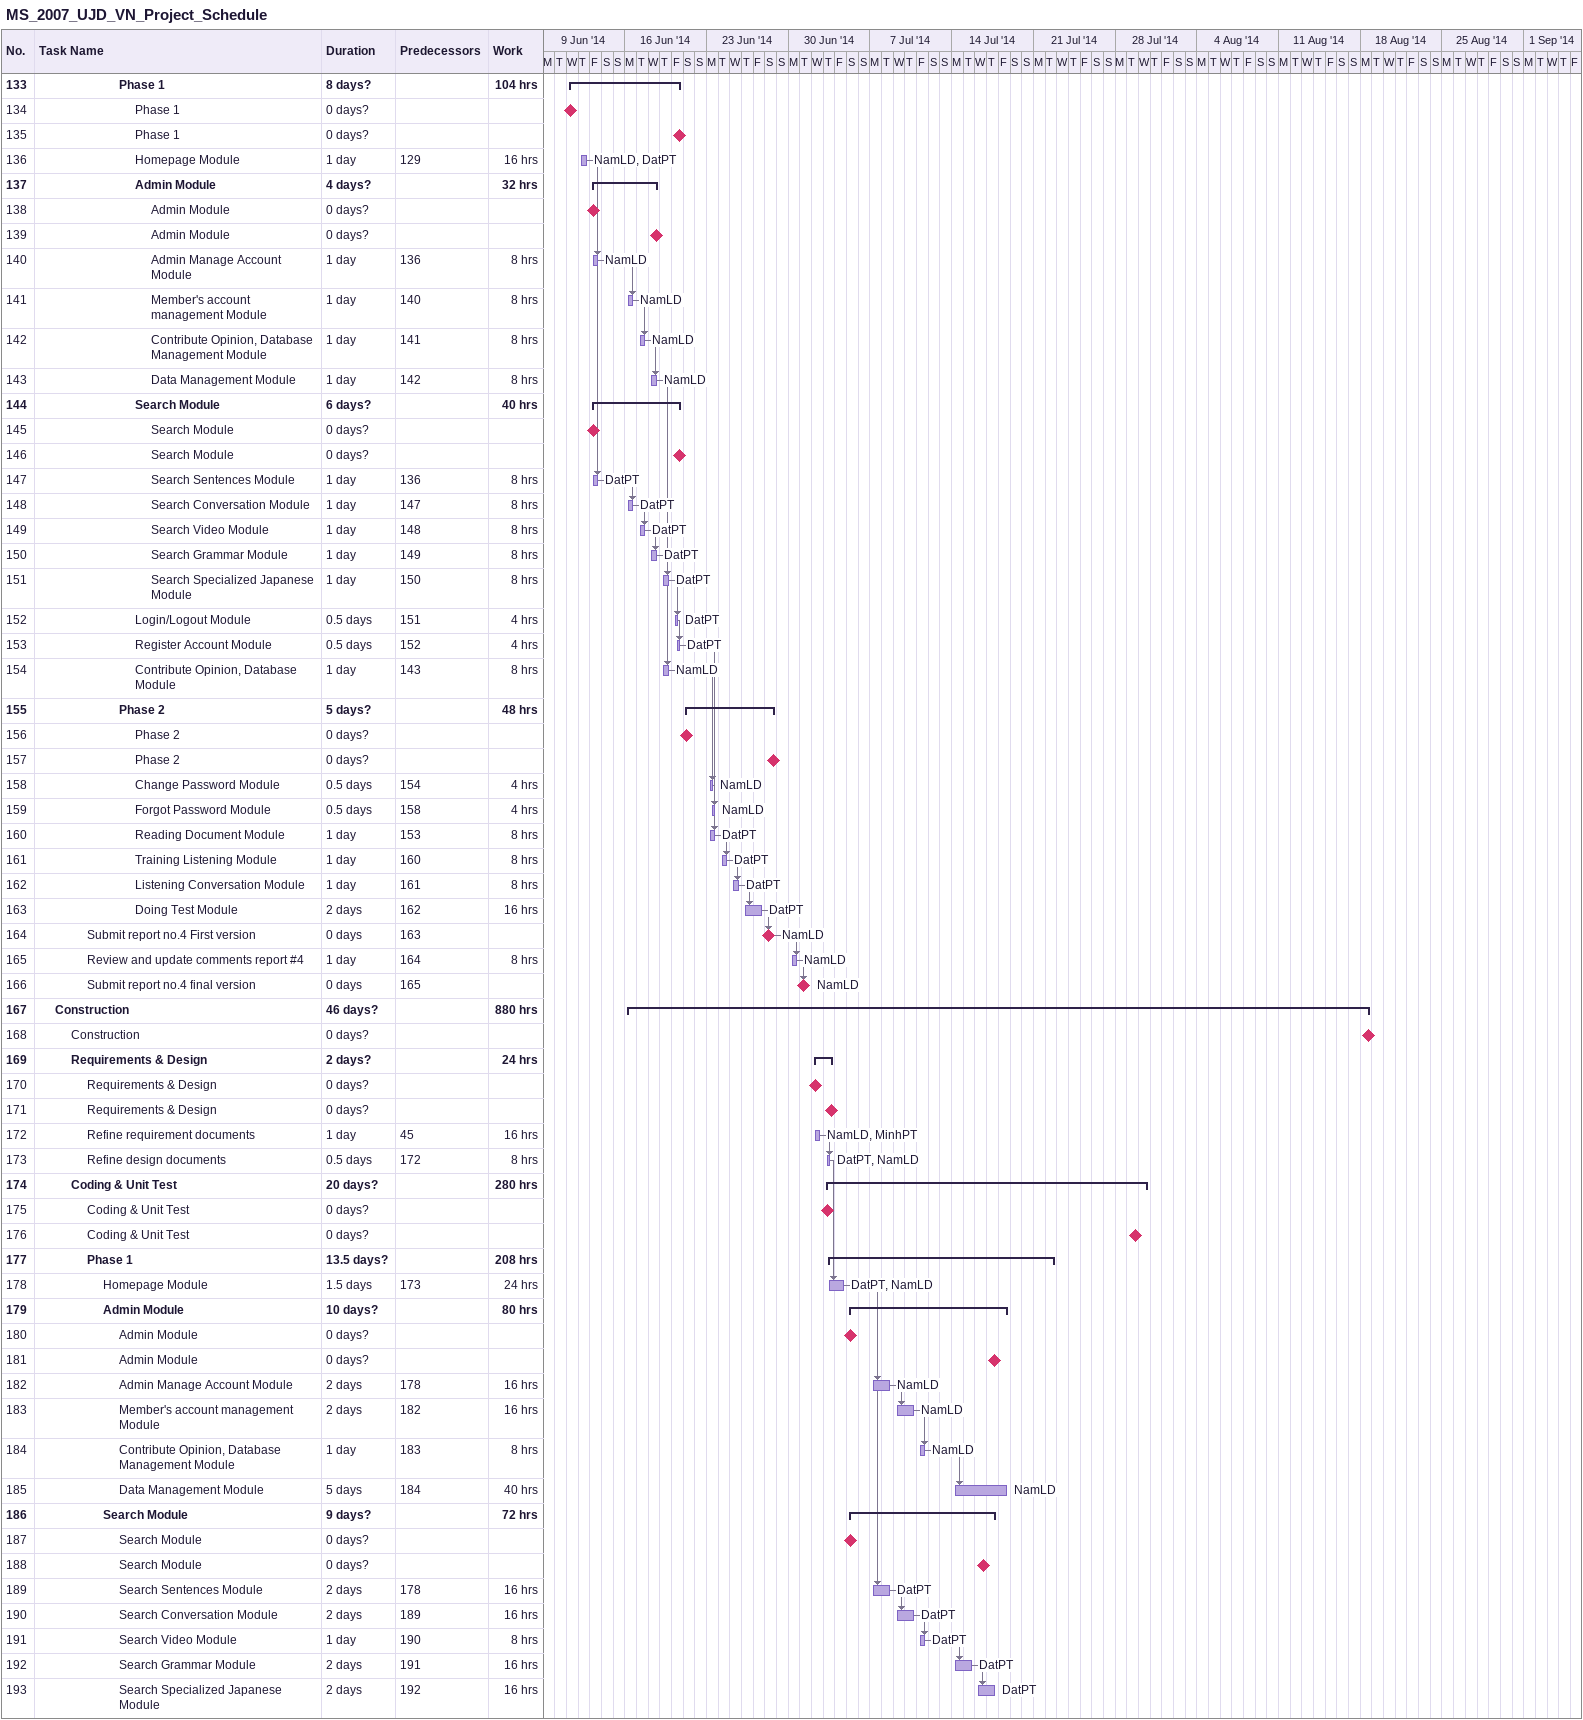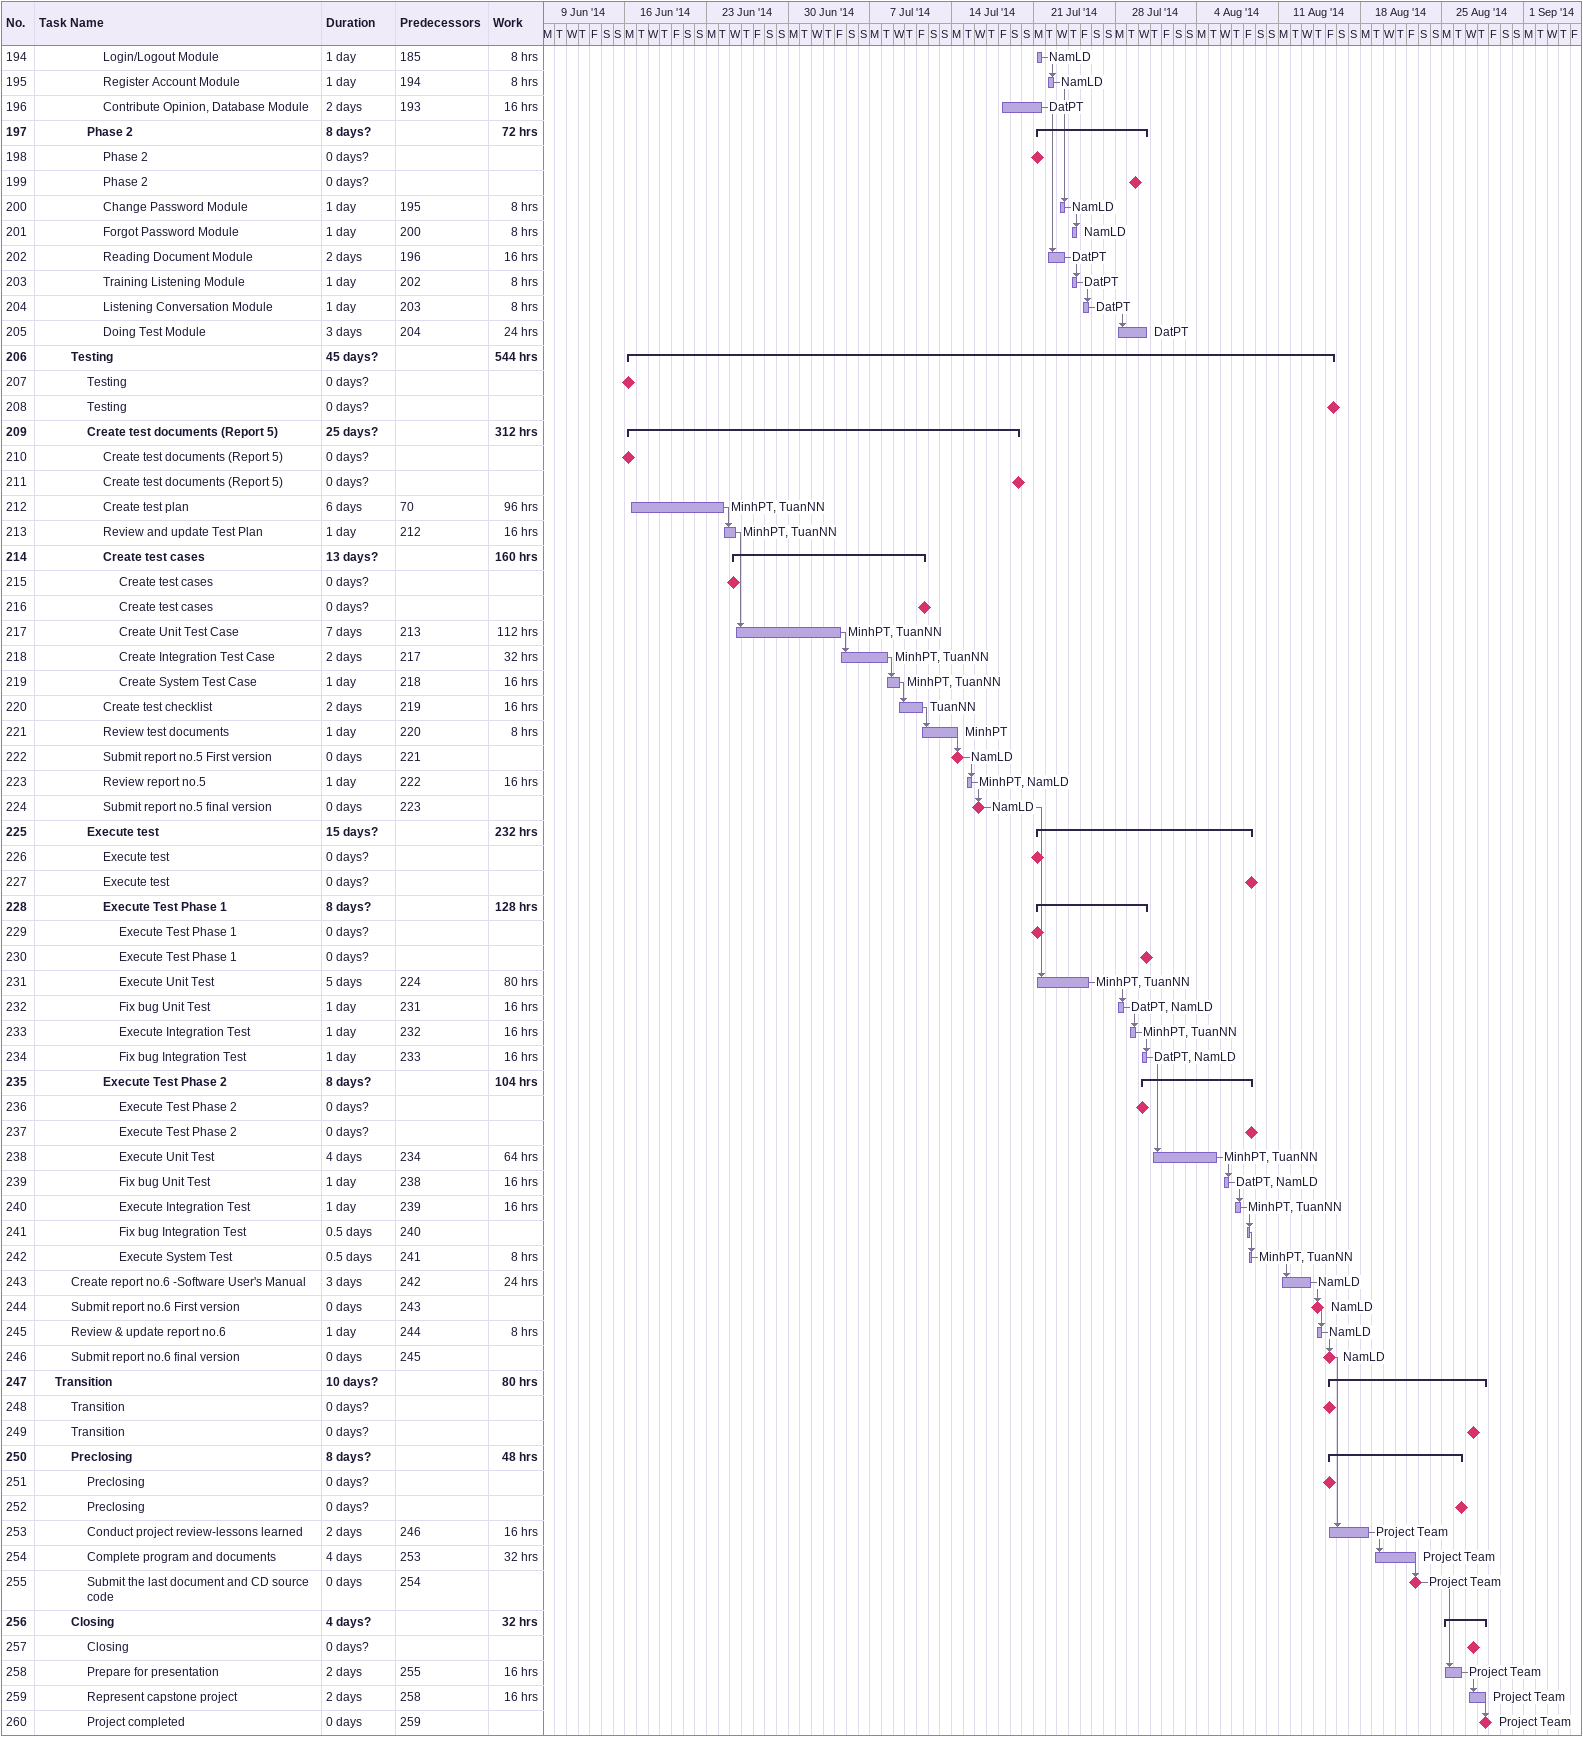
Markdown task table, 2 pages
MS_2007_UJD_VN_Project_Schedule

| ID | Level | Task | Duration | Start | Finish | Predecessors | Resources | Work (h) |
|---|---|---|---|---|---|---|---|---|
| 133 | 6 | **Phase 1** | 8d? | 2014-06-11 | 2014-06-20 |  |  | 104 |
| 134 | 7 | Phase 1 | 0d? | 2014-06-11 | 2014-06-11 |  |  |  |
| 135 | 7 | Phase 1 | 0d? | 2014-06-20 | 2014-06-20 |  |  |  |
| 136 | 7 | Homepage Module | 1d | 2014-06-12 | 2014-06-12 | 129 | NamLD, DatPT | 16 |
| 137 | 7 | **Admin Module** | 4d? | 2014-06-13 | 2014-06-18 |  |  | 32 |
| 138 | 8 | Admin Module | 0d? | 2014-06-13 | 2014-06-13 |  |  |  |
| 139 | 8 | Admin Module | 0d? | 2014-06-18 | 2014-06-18 |  |  |  |
| 140 | 8 | Admin Manage Account Module | 1d | 2014-06-13 | 2014-06-13 | 136 | NamLD | 8 |
| 141 | 8 | Member's account management Module | 1d | 2014-06-16 | 2014-06-16 | 140 | NamLD | 8 |
| 142 | 8 | Contribute Opinion, Database Management Module | 1d | 2014-06-17 | 2014-06-17 | 141 | NamLD | 8 |
| 143 | 8 | Data Management Module | 1d | 2014-06-18 | 2014-06-18 | 142 | NamLD | 8 |
| 144 | 7 | **Search Module** | 6d? | 2014-06-13 | 2014-06-20 |  |  | 40 |
| 145 | 8 | Search Module | 0d? | 2014-06-13 | 2014-06-13 |  |  |  |
| 146 | 8 | Search Module | 0d? | 2014-06-20 | 2014-06-20 |  |  |  |
| 147 | 8 | Search Sentences Module | 1d | 2014-06-13 | 2014-06-13 | 136 | DatPT | 8 |
| 148 | 8 | Search Conversation Module | 1d | 2014-06-16 | 2014-06-16 | 147 | DatPT | 8 |
| 149 | 8 | Search Video Module | 1d | 2014-06-17 | 2014-06-17 | 148 | DatPT | 8 |
| 150 | 8 | Search Grammar Module | 1d | 2014-06-18 | 2014-06-18 | 149 | DatPT | 8 |
| 151 | 8 | Search Specialized Japanese Module | 1d | 2014-06-19 | 2014-06-19 | 150 | DatPT | 8 |
| 152 | 7 | Login/Logout Module | 0.5d | 2014-06-20 | 2014-06-20 | 151 | DatPT | 4 |
| 153 | 7 | Register Account Module | 0.5d | 2014-06-20 | 2014-06-20 | 152 | DatPT | 4 |
| 154 | 7 | Contribute Opinion, Database Module | 1d | 2014-06-19 | 2014-06-19 | 143 | NamLD | 8 |
| 155 | 6 | **Phase 2** | 5d? | 2014-06-21 | 2014-06-28 |  |  | 48 |
| 156 | 7 | Phase 2 | 0d? | 2014-06-21 | 2014-06-21 |  |  |  |
| 157 | 7 | Phase 2 | 0d? | 2014-06-28 | 2014-06-28 |  |  |  |
| 158 | 7 | Change Password Module | 0.5d | 2014-06-23 | 2014-06-23 | 154 | NamLD | 4 |
| 159 | 7 | Forgot Password Module | 0.5d | 2014-06-23 | 2014-06-23 | 158 | NamLD | 4 |
| 160 | 7 | Reading Document Module | 1d | 2014-06-23 | 2014-06-23 | 153 | DatPT | 8 |
| 161 | 7 | Training Listening Module | 1d | 2014-06-24 | 2014-06-24 | 160 | DatPT | 8 |
| 162 | 7 | Listening Conversation Module | 1d | 2014-06-25 | 2014-06-25 | 161 | DatPT | 8 |
| 163 | 7 | Doing Test Module | 2d | 2014-06-26 | 2014-06-27 | 162 | DatPT | 16 |
| 164 | 4 | Submit report no.4 First version | 0d | 2014-06-28 | 2014-06-28 | 163 | NamLD |  |
| 165 | 4 | Review and update comments report #4 | 1d | 2014-06-30 | 2014-06-30 | 164 | NamLD | 8 |
| 166 | 4 | Submit report no.4 final version | 0d | 2014-07-01 | 2014-07-01 | 165 | NamLD |  |
| 167 | 2 | **Construction** | 46d? | 2014-06-16 | 2014-08-18 |  |  | 880 |
| 168 | 3 | Construction | 0d? | 2014-08-18 | 2014-08-18 |  |  |  |
| 169 | 3 | **Requirements & Design** | 2d? | 2014-07-02 | 2014-07-03 |  |  | 24 |
| 170 | 4 | Requirements & Design | 0d? | 2014-07-02 | 2014-07-02 |  |  |  |
| 171 | 4 | Requirements & Design | 0d? | 2014-07-03 | 2014-07-03 |  |  |  |
| 172 | 4 | Refine requirement documents | 1d | 2014-07-02 | 2014-07-02 | 45 | NamLD, MinhPT | 16 |
| 173 | 4 | Refine design documents | 0.5d | 2014-07-03 | 2014-07-03 | 172 | DatPT, NamLD | 8 |
| 174 | 3 | **Coding & Unit Test** | 20d? | 2014-07-03 | 2014-07-30 |  |  | 280 |
| 175 | 4 | Coding & Unit Test | 0d? | 2014-07-03 | 2014-07-03 |  |  |  |
| 176 | 4 | Coding & Unit Test | 0d? | 2014-07-29 | 2014-07-29 |  |  |  |
| 177 | 4 | **Phase 1** | 13.5d? | 2014-07-03 | 2014-07-22 |  |  | 208 |
| 178 | 5 | Homepage Module | 1.5d | 2014-07-03 | 2014-07-04 | 173 | DatPT, NamLD | 24 |
| 179 | 5 | **Admin Module** | 10d? | 2014-07-05 | 2014-07-18 |  |  | 80 |
| 180 | 6 | Admin Module | 0d? | 2014-07-05 | 2014-07-05 |  |  |  |
| 181 | 6 | Admin Module | 0d? | 2014-07-17 | 2014-07-17 |  |  |  |
| 182 | 6 | Admin Manage Account Module | 2d | 2014-07-07 | 2014-07-08 | 178 | NamLD | 16 |
| 183 | 6 | Member's account management Module | 2d | 2014-07-09 | 2014-07-10 | 182 | NamLD | 16 |
| 184 | 6 | Contribute Opinion, Database Management Module | 1d | 2014-07-11 | 2014-07-11 | 183 | NamLD | 8 |
| 185 | 6 | Data Management Module | 5d | 2014-07-14 | 2014-07-18 | 184 | NamLD | 40 |
| 186 | 5 | **Search Module** | 9d? | 2014-07-05 | 2014-07-17 |  |  | 72 |
| 187 | 6 | Search Module | 0d? | 2014-07-05 | 2014-07-05 |  |  |  |
| 188 | 6 | Search Module | 0d? | 2014-07-16 | 2014-07-16 |  |  |  |
| 189 | 6 | Search Sentences Module | 2d | 2014-07-07 | 2014-07-08 | 178 | DatPT | 16 |
| 190 | 6 | Search Conversation Module | 2d | 2014-07-09 | 2014-07-10 | 189 | DatPT | 16 |
| 191 | 6 | Search Video Module | 1d | 2014-07-11 | 2014-07-11 | 190 | DatPT | 8 |
| 192 | 6 | Search Grammar Module | 2d | 2014-07-14 | 2014-07-15 | 191 | DatPT | 16 |
| 193 | 6 | Search Specialized Japanese Module | 2d | 2014-07-16 | 2014-07-17 | 192 | DatPT | 16 |
| 194 | 5 | Login/Logout Module | 1d | 2014-07-21 | 2014-07-21 | 185 | NamLD | 8 |
| 195 | 5 | Register Account Module | 1d | 2014-07-22 | 2014-07-22 | 194 | NamLD | 8 |
| 196 | 5 | Contribute Opinion, Database Module | 2d | 2014-07-18 | 2014-07-21 | 193 | DatPT | 16 |
| 197 | 4 | **Phase 2** | 8d? | 2014-07-21 | 2014-07-30 |  |  | 72 |
| 198 | 5 | Phase 2 | 0d? | 2014-07-21 | 2014-07-21 |  |  |  |
| 199 | 5 | Phase 2 | 0d? | 2014-07-29 | 2014-07-29 |  |  |  |
| 200 | 5 | Change Password Module | 1d | 2014-07-23 | 2014-07-23 | 195 | NamLD | 8 |
| 201 | 5 | Forgot Password Module | 1d | 2014-07-24 | 2014-07-24 | 200 | NamLD | 8 |
| 202 | 5 | Reading Document Module | 2d | 2014-07-22 | 2014-07-23 | 196 | DatPT | 16 |
| 203 | 5 | Training Listening Module | 1d | 2014-07-24 | 2014-07-24 | 202 | DatPT | 8 |
| 204 | 5 | Listening Conversation Module | 1d | 2014-07-25 | 2014-07-25 | 203 | DatPT | 8 |
| 205 | 5 | Doing Test Module | 3d | 2014-07-28 | 2014-07-30 | 204 | DatPT | 24 |
| 206 | 3 | **Testing** | 45d? | 2014-06-16 | 2014-08-15 |  |  | 544 |
| 207 | 4 | Testing | 0d? | 2014-06-16 | 2014-06-16 |  |  |  |
| 208 | 4 | Testing | 0d? | 2014-08-15 | 2014-08-15 |  |  |  |
| 209 | 4 | **Create test documents (Report 5)** | 25d? | 2014-06-16 | 2014-07-19 |  |  | 312 |
| 210 | 5 | Create test documents (Report 5) | 0d? | 2014-06-16 | 2014-06-16 |  |  |  |
| 211 | 5 | Create test documents (Report 5) | 0d? | 2014-07-19 | 2014-07-19 |  |  |  |
| 212 | 5 | Create test plan | 6d | 2014-06-16 | 2014-06-24 | 70 | MinhPT, TuanNN | 96 |
| 213 | 5 | Review and update Test Plan | 1d | 2014-06-24 | 2014-06-25 | 212 | MinhPT, TuanNN | 16 |
| 214 | 5 | **Create test cases** | 13d? | 2014-06-25 | 2014-07-11 |  |  | 160 |
| 215 | 6 | Create test cases | 0d? | 2014-06-25 | 2014-06-25 |  |  |  |
| 216 | 6 | Create test cases | 0d? | 2014-07-11 | 2014-07-11 |  |  |  |
| 217 | 6 | Create Unit Test Case | 7d | 2014-06-25 | 2014-07-04 | 213 | MinhPT, TuanNN | 112 |
| 218 | 6 | Create Integration Test Case | 2d | 2014-07-04 | 2014-07-08 | 217 | MinhPT, TuanNN | 32 |
| 219 | 6 | Create System Test Case | 1d | 2014-07-08 | 2014-07-09 | 218 | MinhPT, TuanNN | 16 |
| 220 | 5 | Create test checklist | 2d | 2014-07-09 | 2014-07-11 | 219 | TuanNN | 16 |
| 221 | 5 | Review test documents | 1d | 2014-07-11 | 2014-07-14 | 220 | MinhPT | 8 |
| 222 | 5 | Submit report no.5 First version | 0d | 2014-07-14 | 2014-07-14 | 221 | NamLD |  |
| 223 | 5 | Review report no.5 | 1d | 2014-07-15 | 2014-07-15 | 222 | MinhPT, NamLD | 16 |
| 224 | 5 | Submit report no.5 final version | 0d | 2014-07-16 | 2014-07-16 | 223 | NamLD |  |
| 225 | 4 | **Execute test** | 15d? | 2014-07-21 | 2014-08-08 |  |  | 232 |
| 226 | 5 | Execute test | 0d? | 2014-07-21 | 2014-07-21 |  |  |  |
| 227 | 5 | Execute test | 0d? | 2014-08-08 | 2014-08-08 |  |  |  |
| 228 | 5 | **Execute Test Phase 1** | 8d? | 2014-07-21 | 2014-07-30 |  |  | 128 |
| 229 | 6 | Execute Test Phase 1 | 0d? | 2014-07-21 | 2014-07-21 |  |  |  |
| 230 | 6 | Execute Test Phase 1 | 0d? | 2014-07-30 | 2014-07-30 |  |  |  |
| 231 | 6 | Execute Unit Test | 5d | 2014-07-21 | 2014-07-25 | 224 | MinhPT, TuanNN | 80 |
| 232 | 6 | Fix bug Unit Test | 1d | 2014-07-28 | 2014-07-28 | 231 | DatPT, NamLD | 16 |
| 233 | 6 | Execute Integration Test | 1d | 2014-07-29 | 2014-07-29 | 232 | MinhPT, TuanNN | 16 |
| 234 | 6 | Fix bug Integration Test | 1d | 2014-07-30 | 2014-07-30 | 233 | DatPT, NamLD | 16 |
| 235 | 5 | **Execute Test Phase 2** | 8d? | 2014-07-30 | 2014-08-08 |  |  | 104 |
| 236 | 6 | Execute Test Phase 2 | 0d? | 2014-07-30 | 2014-07-30 |  |  |  |
| 237 | 6 | Execute Test Phase 2 | 0d? | 2014-08-08 | 2014-08-08 |  |  |  |
| 238 | 6 | Execute Unit Test | 4d | 2014-07-31 | 2014-08-05 | 234 | MinhPT, TuanNN | 64 |
| 239 | 6 | Fix bug Unit Test | 1d | 2014-08-06 | 2014-08-06 | 238 | DatPT, NamLD | 16 |
| 240 | 6 | Execute Integration Test | 1d | 2014-08-07 | 2014-08-07 | 239 | MinhPT, TuanNN | 16 |
| 241 | 6 | Fix bug Integration Test | 0.5d | 2014-08-08 | 2014-08-08 | 240 |  |  |
| 242 | 6 | Execute System Test | 0.5d | 2014-08-08 | 2014-08-08 | 241 | MinhPT, TuanNN | 8 |
| 243 | 3 | Create report no.6 -Software User's Manual | 3d | 2014-08-11 | 2014-08-13 | 242 | NamLD | 24 |
| 244 | 3 | Submit report no.6 First version | 0d | 2014-08-14 | 2014-08-14 | 243 | NamLD |  |
| 245 | 3 | Review & update report no.6 | 1d | 2014-08-14 | 2014-08-14 | 244 | NamLD | 8 |
| 246 | 3 | Submit report no.6 final version | 0d | 2014-08-15 | 2014-08-15 | 245 | NamLD |  |
| 247 | 2 | **Transition** | 10d? | 2014-08-15 | 2014-08-28 |  |  | 80 |
| 248 | 3 | Transition | 0d? | 2014-08-15 | 2014-08-15 |  |  |  |
| 249 | 3 | Transition | 0d? | 2014-08-27 | 2014-08-27 |  |  |  |
| 250 | 3 | **Preclosing** | 8d? | 2014-08-15 | 2014-08-26 |  |  | 48 |
| 251 | 4 | Preclosing | 0d? | 2014-08-15 | 2014-08-15 |  |  |  |
| 252 | 4 | Preclosing | 0d? | 2014-08-26 | 2014-08-26 |  |  |  |
| 253 | 4 | Conduct project review-lessons learned | 2d | 2014-08-15 | 2014-08-18 | 246 | Project Team | 16 |
| 254 | 4 | Complete program and documents | 4d | 2014-08-19 | 2014-08-22 | 253 | Project Team | 32 |
| 255 | 4 | Submit the last document and CD source code | 0d | 2014-08-22 | 2014-08-22 | 254 | Project Team |  |
| 256 | 3 | **Closing** | 4d? | 2014-08-25 | 2014-08-28 |  |  | 32 |
| 257 | 4 | Closing | 0d? | 2014-08-27 | 2014-08-27 |  |  |  |
| 258 | 4 | Prepare for presentation | 2d | 2014-08-25 | 2014-08-26 | 255 | Project Team | 16 |
| 259 | 4 | Represent capstone project | 2d | 2014-08-27 | 2014-08-28 | 258 | Project Team | 16 |
| 260 | 4 | Project completed | 0d | 2014-08-28 | 2014-08-28 | 259 | Project Team |  |
